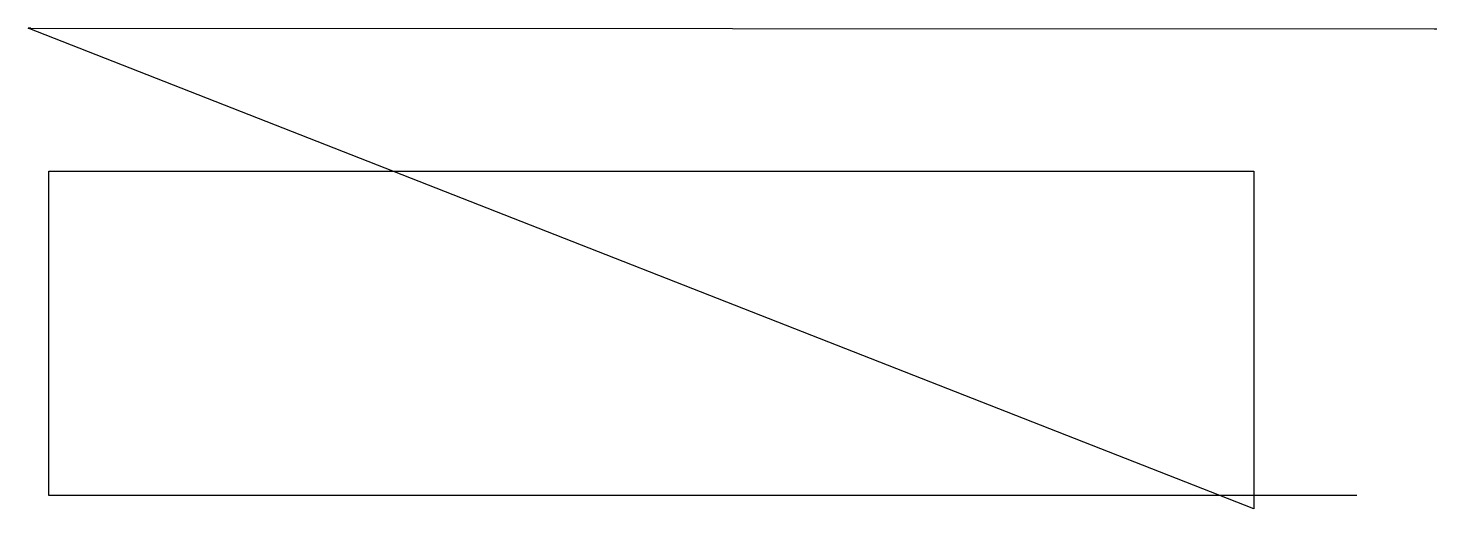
# Model space of a CAD drawing. Header units: metres. Extents: x 0 to 553, y 8 to 197.
import ezdxf

# ---------------------------------------------------------------- set-up
doc = ezdxf.new("R2010")
doc.units = ezdxf.units.M

msp = doc.modelspace()

# ---------------------------------------------------------------- linework, layer by layer
at = {"layer": 'TOOL_0'}
for p, q in [((481.621, 7.743), (0, 196.607)), ((0, 196.607), (1, 196.607)), ((1, 196.607), (0, 196.607)), ((0, 196.607), (1, 196.607)), ((1, 196.607), (552.463, 196.394)), ((552.463, 196.394), (553.463, 196.394)), ((8.121, 12.927), (8.121, 140.427)), ((8.121, 140.427), (481.621, 140.427)), ((481.621, 140.427), (481.621, 12.927)), ((481.621, 12.927), (8.121, 12.927)), ((522.053, 12.927), (481.621, 12.927)), ((481.621, 12.927), (481.621, 7.743))]:
    msp.add_line(p, q, dxfattribs=at)

doc.saveas('drawing.dxf')
